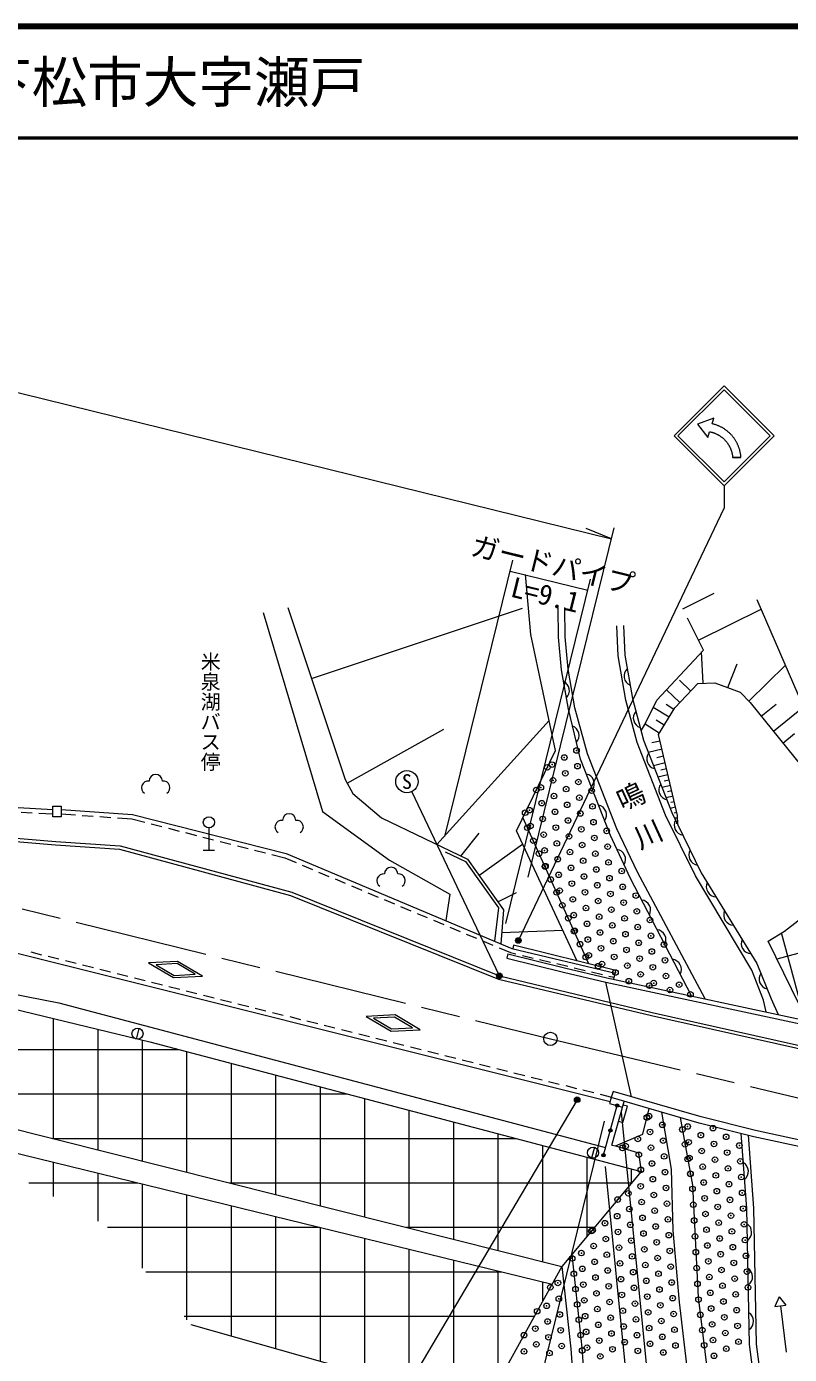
# Model space of a CAD drawing. Units: millimetres, scale not verified. Extents: x 40000 to 680000, y 20000 to 380000.
# Drawn here: x 409566 to 478201, y 260566 to 380000 of the extents above; entities that cross this region are included whole.
import ezdxf
from ezdxf.enums import TextEntityAlignment as Align

# ---------------------------------------------------------------- set-up
doc = ezdxf.new("R2010")
doc.units = ezdxf.units.MM
doc.header["$LTSCALE"] = 1000
doc.header["$PDMODE"] = 32
doc.header["$PDSIZE"] = 500
doc.linetypes.add('CHAIN', pattern=[18.5, 12, -1.5, 3.5, -1.5])
for name, color, linetype, lineweight in [('M-BGD', 7, 'Continuous', 13), ('M-BMK', 2, 'CHAIN', 13), ('M-BMK-SRVR', 3, 'Continuous', 13), ('M-STR-HTXT', 7, 'Continuous', 13), ('M-STR-STR1', 1, 'Continuous', 13), ('M-STR-STRC', 7, 'Continuous', 13), ('M-TTL', 2, 'Continuous', 140), ('M-TTL-LINE', 7, 'Continuous', 50)]:
    doc.layers.add(name, color=color, linetype=linetype, lineweight=lineweight)
doc.layers.add('M-BMK-HTXT', color=7, linetype='Continuous')
doc.layers.add('M-TTL-TXT', color=7, linetype='Continuous')
doc.styles.add('@ＭＳ ゴシック', font='')
doc.styles.add('ＭＳ ゴシック', font='')
doc.styles.get('@ＭＳ ゴシック').set_extended_font_data('@MS Gothic')
doc.styles.get('ＭＳ ゴシック').set_extended_font_data('MS Gothic')

msp = doc.modelspace()

# ---------------------------------------------------------------- hatches: boundary and pattern name
at = {"layer": 'M-BGD'}
for points in [[(462559, 282949, -1), (462859, 282949, -0.41421), (462709, 282799, -0.41421)], [(461940, 280718, -1), (462240, 280718, -0.41421), (462090, 280568, -0.41421)], [(461321, 278486, -1), (461621, 278486, -0.41421), (461471, 278336, -0.41421)]]:
    msp.add_hatch(color=256, dxfattribs=at).paths.add_polyline_path(points)
at = {"layer": 'M-STR-HTXT'}
for points in [[(454032, 297914, -1), (453593, 297675, -1)], [(452191, 294853, -1), (452019, 294383, -1)], [(459318, 283597, -1), (458879, 283358, -1)]]:
    msp.add_hatch(color=256, dxfattribs=at).paths.add_polyline_path(points)

# ---------------------------------------------------------------- linework, layer by layer
at = {"layer": 'M-BGD'}
for p, q in [((468618, 327636), (471437, 329030)), ((435197, 321375), (454172, 327696)), ((470012, 324817), (475650, 327605)), ((470443, 320930), (470294, 323747)), ((472664, 320542), (473485, 322695)), ((474553, 319317), (477839, 322548)), ((468351, 319209), (467146, 320354)), ((469323, 320231), (468300, 321203)), ((467806, 318585), (467098, 319021)), ((475659, 317974), (477014, 319067)), ((467370, 317877), (465948, 318752)), ((476752, 316620), (479460, 318805)), ((438407, 311953), (447103, 316807)), ((446468, 306435), (456589, 317589)), ((466494, 316455), (465209, 317246)), ((466932, 317166), (466221, 317603)), ((466562, 315737), (465828, 315564)), ((477607, 315559), (478668, 316415)), ((466735, 315002), (465502, 314712)), ((466880, 314385), (466264, 314241)), ((467025, 313769), (465968, 313521)), ((467149, 313240), (466621, 313116)), ((467274, 312712), (466367, 312499)), ((467502, 311738), (466735, 311558)), ((467388, 312225), (466935, 312119)), ((467731, 310765), (467102, 310617)), ((467617, 311252), (467233, 311161)), ((409073, 309347), (410072, 309293)), ((467960, 309792), (467470, 309676)), ((467846, 310278), (467531, 310204)), ((410671, 309260), (411917, 309193)), ((412667, 309192), (413958, 309098)), ((414556, 309054), (415553, 308982)), ((416152, 308938), (417149, 308865)), ((417747, 308822), (419038, 308727)), ((419038, 308727), (420196, 308433)), ((420777, 308286), (421747, 308040)), ((460153, 295692), (454210, 308856)), ((468075, 309305), (467829, 309247)), ((468141, 308812), (467858, 308809)), ((468147, 308312), (468005, 308311)), ((422328, 307892), (423298, 307646)), ((423879, 307499), (424848, 307253)), ((425430, 307105), (426399, 306859)), ((425969, 307928), (425969, 305928)), ((448647, 305381), (450284, 307446)), ((425469, 305928), (426469, 305928)), ((426981, 306711), (427950, 306465)), ((428532, 306318), (429501, 306072)), ((430082, 305924), (431052, 305678)), ((450259, 303655), (454194, 306473)), ((431633, 305530), (432791, 305236)), ((432791, 305236), (433817, 304806)), ((434370, 304573), (435292, 304186)), ((435846, 303954), (436768, 303567)), ((506626, 304044), (477070, 296125)), ((437321, 303335), (438243, 302948)), ((438796, 302715), (439718, 302328)), ((440271, 302096), (441194, 301709)), ((441747, 301477), (442669, 301090)), ((451968, 301268), (453632, 302100)), ((443222, 300857), (444144, 300470)), ((444697, 300238), (445619, 299851)), ((446173, 299619), (447095, 299231)), ((447648, 298999), (448570, 298612)), ((452310, 298508), (457822, 298713)), ((449123, 298380), (450045, 297993)), ((450598, 297761), (451520, 297373)), ((479401, 291378), (477499, 298475)), ((409954, 296764), (410924, 296522)), ((411506, 296377), (412477, 296134)), ((452074, 297141), (453100, 296710)), ((453100, 296710), (453587, 296594)), ((453372, 297372), (453301, 297074)), ((454171, 296455), (455144, 296223)), ((413059, 295989), (414029, 295746)), ((414611, 295601), (415581, 295359)), ((416163, 295213), (417133, 294971)), ((455727, 296084), (456700, 295853)), ((457284, 295714), (458257, 295482)), ((458840, 295343), (459813, 295111)), ((417716, 294825), (418686, 294583)), ((419268, 294438), (420238, 294195)), ((420820, 294050), (421790, 293807)), ((460397, 294972), (461370, 294741)), ((461953, 294602), (462441, 294485)), ((422372, 293662), (423343, 293420)), ((423925, 293274), (424895, 293032)), ((425477, 292886), (426447, 292644)), ((427029, 292499), (427999, 292256)), ((428582, 292111), (429552, 291868)), ((430134, 291723), (431104, 291481)), ((412000, 279974), (412000, 290791)), ((431686, 291335), (432656, 291093)), ((433238, 290947), (434209, 290705)), ((434791, 290560), (435761, 290317)), ((416000, 278969), (416000, 289824)), ((419678, 289896), (419421, 288930)), ((436343, 290172), (437313, 289929)), ((437895, 289784), (438865, 289542)), ((439448, 289396), (440418, 289154)), ((347793, 288000), (423299, 288000)), ((420000, 277964), (420000, 288856)), ((441000, 289008), (441970, 288766)), ((442552, 288621), (443522, 288378)), ((444104, 288233), (445075, 287990)), ((445657, 287845), (446627, 287603)), ((424000, 276959), (424000, 287815)), ((428000, 275954), (428000, 286758)), ((447209, 287457), (448179, 287215)), ((448761, 287069), (449732, 286827)), ((450314, 286682), (451284, 286439)), ((432000, 274949), (432000, 285702)), ((451866, 286294), (452836, 286051)), ((453418, 285906), (454388, 285664)), ((454971, 285518), (455941, 285276)), ((436000, 273944), (436000, 284645)), ((456523, 285130), (457493, 284888)), ((458075, 284743), (459045, 284500)), ((459627, 284355), (460598, 284112)), ((395978, 284000), (438442, 284000)), ((440000, 272939), (440000, 283588)), ((461180, 283967), (462186, 283715)), ((462232, 279380), (463328, 283328)), ((444000, 271934), (444000, 282532)), ((461471, 278486), (462709, 282949)), ((463219, 281441), (463621, 282887)), ((463621, 282887), (463235, 282994)), ((448000, 270929), (448000, 281475)), ((462834, 281548), (463219, 281441)), ((411898, 280000), (453585, 280000)), ((452000, 269924), (452000, 280419)), ((456000, 268919), (456000, 279362)), ((460000, 271214), (460000, 278306)), ((460661, 279197), (460405, 278230)), ((412000, 274761), (412000, 277847)), ((464000, 276003), (464000, 277249)), ((409759, 276000), (419560, 276000)), ((416000, 272549), (416000, 276870)), ((427818, 276000), (463998, 276000)), ((420000, 268338), (420000, 275892)), ((424000, 263690), (424000, 274915)), ((428000, 262212), (428000, 273938)), ((432000, 261074), (432000, 272960)), ((416848, 272000), (435929, 272000)), ((436000, 259937), (436000, 271983)), ((443738, 272000), (460657, 272000)), ((440000, 258799), (440000, 271005)), ((444000, 257662), (444000, 270028)), ((448000, 256524), (448000, 269050)), ((420291, 268000), (452297, 268000)), ((452000, 258080), (452000, 268073)), ((456000, 265355), (456000, 267095)), ((477282, 265733), (476885, 264878)), ((477282, 265733), (477877, 265001)), ((423733, 264000), (455255, 264000)), ((476885, 264878), (477877, 265001)), ((477381, 264939), (477899, 260771))]:
    msp.add_line(p, q, dxfattribs=at)
for points in [[(189212, 317992), (207833, 320645), (230611, 324112), (242139, 325641), (256548, 327692), (266860, 328977), (273263, 329556), (277814, 329756), (296508, 329717), (306683, 329425), (317156, 328598), (327982, 327073), (345496, 323753), (372697, 316959), (390958, 312427), (399003, 310432), (407253, 309847), (411917, 309593)], [(459114, 295949), (453632, 307675), (457165, 314892), (454936, 325327), (454450, 330707)], [(468148, 308217), (468139, 309030), (466421, 316337), (467894, 318728), (469964, 320905), (471499, 320986), (473760, 320124), (474680, 319189), (479943, 312664), (483830, 308713), (475286, 328446)], [(430853, 327311), (436186, 309395), (442207, 305014), (447643, 301973), (447274, 299590)], [(433073, 327750), (438231, 312267), (438921, 311032), (441509, 308833), (449222, 305103), (452489, 300541), (452223, 297512)], [(469376, 292818), (463900, 303387), (462110, 307247), (459411, 314104), (458312, 318598), (457685, 322131), (457434, 325080), (457387, 327725)], [(470618, 292551), (464532, 303943), (462670, 307847), (460045, 314589), (458898, 318731), (458280, 322209), (458034, 325111), (457987, 327736)], [(476103, 291373), (475858, 292429), (474804, 295117), (469736, 303601), (467061, 309074), (464505, 315615), (463482, 319421), (462802, 323394), (462673, 326092)], [(463272, 326121), (463400, 323460), (464069, 319550), (465076, 315803), (467611, 309315), (470264, 303887), (475263, 295743), (476566, 292548), (477196, 291138)], [(464848, 316652), (465196, 317220), (466272, 319413), (470455, 323920), (469034, 326782)], [(318146, 317484), (325889, 316165), (330746, 314915), (334147, 313791), (357884, 304238), (374108, 299655), (403648, 297928), (462075, 283331)], [(412667, 309593), (419102, 309124), (432918, 305617), (453224, 297092), (462538, 294873)], [(447241, 305783), (449055, 304906), (452035, 300746), (451651, 297752)], [(479793, 290580), (476279, 297734), (477752, 298629), (482935, 302645), (484998, 304330), (487379, 305539), (490172, 306395), (493780, 306695), (496780, 306457), (501811, 305578), (507825, 303662), (509906, 303143), (511903, 302731), (517553, 302071), (522544, 301729), (529008, 301851), (537308, 302799), (541204, 303547), (545329, 304781), (547035, 305726)], [(191970, 268580), (279290, 280008), (347176, 293662), (358419, 296227), (381619, 297550), (385459, 297209), (420671, 288694), (464853, 277024)], [(391315, 296338), (412477, 292198), (461665, 279185)], [(462398, 294317), (462592, 295087), (453372, 297372)], [(346988, 293624), (349293, 277527), (363909, 277320), (391761, 285060), (457722, 268486)], [(462171, 283663), (462020, 283141), (463186, 282817)], [(462232, 279380), (462545, 279331), (465001, 280375), (465565, 282680)], [(466696, 282352), (467566, 277243), (467699, 271712), (468270, 265269), (469117, 258109), (471934, 242705)], [(468381, 281864), (469465, 275777), (469991, 265714), (471014, 257416), (472428, 249393), (473741, 242432)], [(347219, 270333), (365366, 270486), (393346, 278862), (400792, 280586), (456844, 266889)], [(478342, 241258), (476313, 250041), (475352, 255745), (474619, 261458), (474353, 273683), (473864, 280427)], [(474477, 280274), (474953, 273712), (475218, 261503), (475946, 255833), (476901, 250158), (478927, 241393)], [(462545, 279331), (464628, 278710), (464853, 277024), (457722, 268486), (450719, 255751), (424388, 263239)], [(458611, 269550), (459535, 261155), (460100, 253264), (460157, 244081)], [(457722, 268486), (458539, 261064), (459100, 253225), (459153, 244749)]]:
    msp.add_lwpolyline(points, dxfattribs=at)
msp.add_lwpolyline([(411917, 309868), (412667, 309868), (412667, 308918), (411917, 308918)], close=True, dxfattribs=at)
for centre, radius in [((425969, 308428), 500), ((419550, 289413), 500), ((462709, 282949), 150), ((462090, 280718), 150), ((460533, 278714), 500), ((461471, 278486), 150)]:
    msp.add_circle(centre, radius, dxfattribs=at)
for centre, radius, start, end in [((464230, 321590), 903, 133.55962, 245.84956), ((457503, 320277), 903, 313.92158, 66.21153), ((465058, 317807), 903, 138.90485, 251.19479), ((458373, 316231), 903, 317.58897, 69.87892), ((466266, 314139), 903, 145.19539, 257.48534), ((420511, 311542), 600, 82.75408, 237.27971), ((421187, 312138), 600, 0, 180), ((421863, 311542), 600, 302.72029, 97.24592), ((459743, 311887), 903, 325.34533, 77.63528), ((467358, 311345), 903, 145.19539, 257.48534), ((460842, 309095), 903, 325.34533, 77.63528), ((432517, 308009), 600, 82.75408, 237.27971), ((433192, 308604), 600, 0, 180), ((433868, 308009), 600, 302.72029, 97.24592), ((468731, 308170), 903, 149.90353, 262.19348), ((462549, 305105), 903, 328.73102, 81.02097), ((470048, 305474), 903, 149.90353, 262.19348), ((441686, 303185), 600, 82.75408, 237.27971), ((442362, 303780), 600, 0, 180), ((443038, 303185), 600, 302.72029, 97.24592), ((471623, 302635), 903, 155.39741, 267.68736), ((464811, 300535), 903, 331.24398, 83.53392), ((473192, 300078), 903, 155.39741, 267.68736), ((466191, 297871), 903, 331.24398, 83.53392), ((474762, 297521), 903, 155.39741, 267.68736), ((467571, 295207), 903, 331.24398, 83.53392), ((476381, 294336), 903, 146.04655, 258.3365), ((473607, 277019), 903, 308.00039, 60.29033), ((473896, 271559), 903, 305.1021, 57.39205), ((473983, 267560), 903, 305.1021, 57.39205), ((474070, 263561), 903, 305.1021, 57.39205)]:
    msp.add_arc(centre, radius, start, end, dxfattribs=at)
for p in [(457946, 314255), (459045, 314890), (456423, 313376), (456846, 313620), (458031, 312838), (459131, 313473), (455831, 311568), (456931, 312203), (459216, 312055), (455422, 311332), (457016, 310785), (458116, 311420), (459301, 310638), (460401, 311273), (454422, 309287), (454816, 309515), (455916, 310150), (457101, 309368), (458201, 310003), (459386, 309221), (460486, 309856), (454625, 307938), (454901, 308098), (456001, 308733), (457186, 307951), (458286, 308586), (460571, 308438), (455150, 306775), (456086, 307316), (458371, 307168), (459471, 307803), (460656, 307021), (461756, 307656), (455675, 305612), (456171, 305898), (457271, 306533), (458456, 305751), (459556, 306386), (460741, 305604), (461841, 306239), (456200, 304448), (456256, 304481), (457356, 305116), (458541, 304334), (459641, 304969), (461926, 304821), (456725, 303285), (457441, 303699), (459726, 303551), (460826, 304186), (462011, 303404), (463111, 304039), (457250, 302122), (457526, 302281), (458626, 302916), (459811, 302134), (460911, 302769), (462096, 301986), (463196, 302621), (457776, 300959), (458711, 301499), (460996, 301351), (463281, 301204), (464381, 301839), (458301, 299795), (458796, 300081), (459896, 300716), (461081, 299934), (462181, 300569), (463366, 299787), (464466, 300422), (465651, 299639), (458826, 298632), (458881, 298664), (459981, 299299), (461166, 298517), (462266, 299152), (463451, 298369), (464551, 299004), (459351, 297469), (460066, 297882), (462351, 297734), (464636, 297587), (465736, 298222), (466921, 297440), (459876, 296305), (460151, 296464), (461251, 297099), (462436, 296317), (463536, 296952), (464721, 296170), (465821, 296805), (467006, 296022), (460993, 295484), (461336, 295682), (462549, 294916), (463621, 295535), (464806, 294752), (465906, 295387), (463749, 294142), (465600, 293744), (465991, 293970), (467091, 294605), (468276, 293823), (467452, 293347), (469303, 292949), (465369, 281879), (465572, 281996), (465657, 280579), (466757, 281214), (468571, 280795), (469041, 281066), (471326, 280919), (463457, 279309), (464557, 279944), (466842, 279796), (468808, 279465), (469126, 279649), (470226, 280284), (471411, 279502), (472511, 280137), (473696, 279354), (463171, 279144), (464652, 278532), (465742, 279161), (466927, 278379), (469045, 278136), (469212, 278232), (470311, 278867), (471496, 278084), (472596, 278719), (464833, 277170), (465827, 277744), (467012, 276962), (470396, 277449), (472681, 277302), (473781, 277937), (464812, 275692), (465912, 276327), (469282, 276806), (469297, 276814), (470482, 276032), (471581, 276667), (472766, 275885), (473866, 276520), (462742, 274497), (463712, 275057), (465997, 274909), (467097, 275544), (469482, 275455), (470567, 274615), (471666, 275250), (472851, 274467), (473951, 275102), (463797, 273639), (464897, 274274), (466082, 273492), (467182, 274127), (469556, 274031), (471752, 273832), (474036, 273685), (461598, 272369), (462698, 273004), (463882, 272222), (464982, 272857), (466167, 272075), (467267, 272710), (469631, 272608), (470652, 273197), (471837, 272415), (472936, 273050), (474121, 272268), (460376, 271664), (460498, 271734), (461683, 270952), (462783, 271587), (465067, 271440), (467352, 271292), (469705, 271184), (470737, 271780), (471922, 270998), (473022, 271633), (459483, 269682), (460583, 270317), (462868, 270170), (463968, 270805), (465152, 270022), (466252, 270657), (467437, 269875), (469779, 269761), (470822, 270363), (473107, 270215), (474206, 270850), (458649, 269201), (460668, 268900), (461768, 269535), (462953, 268752), (464053, 269387), (465238, 268605), (466337, 269240), (470907, 268945), (472007, 269580), (473192, 268798), (474292, 269433), (458801, 267822), (459568, 268265), (460753, 267482), (461853, 268117), (463038, 267335), (464138, 267970), (466422, 267823), (467522, 268458), (469854, 268337), (470992, 267528), (472092, 268163), (473277, 267381), (474377, 268016), (456685, 266600), (457368, 266995), (458953, 266443), (459653, 266847), (461938, 266700), (464223, 266553), (465323, 267188), (466508, 266405), (467607, 267040), (469928, 266914), (471077, 266111), (472177, 266746), (474462, 266598), (456354, 264942), (457453, 265577), (459105, 265064), (459738, 265430), (460838, 266065), (462023, 265283), (463123, 265918), (464308, 265135), (465408, 265770), (466593, 264988), (467692, 265623), (470017, 265499), (472262, 265328), (473362, 265963), (455503, 264451), (457539, 264160), (459823, 264013), (460923, 264648), (462108, 263865), (463208, 264500), (464393, 263718), (465493, 264353), (467778, 264206), (470186, 264130), (471162, 264693), (472347, 263911), (473447, 264546), (455339, 262890), (456439, 263525), (457624, 262743), (459257, 263685), (459908, 262595), (461008, 263230), (463293, 263083), (465578, 262936), (466678, 263571), (467863, 262788), (470355, 262761), (471247, 263276), (473532, 263129), (454322, 262303), (455424, 261473), (456524, 262108), (457709, 261325), (459409, 262307), (461093, 261813), (462193, 262448), (463378, 261666), (464478, 262301), (465663, 261518), (466763, 262153), (467948, 261371), (470524, 261392), (471332, 261859), (472432, 262494), (473617, 261711), (454324, 260838), (456609, 260690), (459552, 260923), (459993, 261178), (461178, 260396), (462278, 261031), (464563, 260883), (466848, 260736), (471417, 260441), (472517, 261076)]:
    msp.add_point(p, dxfattribs=at)
at = {"layer": 'M-BMK'}
for p, q in [((360144, 312708), (456694, 288948)), ((456694, 288948), (482804, 282738))]:
    msp.add_line(p, q, dxfattribs=at)
at = {"layer": 'M-BMK-SRVR'}
msp.add_circle((456694, 288948), 600, dxfattribs=at)
at = {"layer": 'M-STR-HTXT'}
for p, q in [((345789, 362584), (462187, 333939)), ((453813, 297794), (472319, 336693)), ((454697, 303501), (462426, 334910)), ((462187, 333939), (459908, 334852)), ((447204, 307155), (453319, 332002)), ((453080, 331031), (460058, 329314)), ((452678, 299326), (460297, 330285)), ((452105, 294618), (444213, 311187)), ((459099, 283477), (440198, 251528)), ((463062, 282368), (468167, 231242)), ((461535, 281559), (449591, 233026)), ((461609, 277458), (466244, 231050))]:
    msp.add_line(p, q, dxfattribs=at)
for centre in [(453813, 297794), (452105, 294618), (459099, 283477)]:
    msp.add_circle(centre, 250, dxfattribs=at)
at = {"layer": 'M-STR-STR1'}
for p, q in [((452878, 296598), (452782, 296210)), ((463997, 283748), (461685, 294061)), ((462335, 284230), (462171, 283663))]:
    msp.add_line(p, q, dxfattribs=at)
for points in [[(452782, 296210), (457873, 294942), (461685, 294061), (481270, 289854), (487051, 288669), (493172, 287232), (495818, 286618)], [(452878, 296598), (457967, 295331), (461772, 294451), (481353, 290245), (487137, 289059), (493262, 287621), (495908, 287008)], [(499979, 275645), (492046, 276846), (487222, 277658), (479870, 279079), (474997, 280144), (470091, 281369), (462171, 283663)], [(500067, 276229), (492139, 277429), (487327, 278239), (479989, 279658), (475132, 280719), (470244, 281939), (462335, 284230)]]:
    msp.add_lwpolyline(points, dxfattribs=at)
at = {"layer": 'M-STR-STRC'}
for p, q in [((467819, 343193), (472319, 347693)), ((476819, 343192), (472319, 347693)), ((468172, 343193), (472319, 347339)), ((476466, 343192), (472319, 347339)), ((471412, 344790), (469942, 344226)), ((469942, 344226), (470854, 343042)), ((471246, 344271), (471412, 344790)), ((471246, 344271), (471412, 344790)), ((471246, 344271), (471412, 344790)), ((467819, 343193), (472319, 338692)), ((468172, 343193), (472319, 339046)), ((470854, 343042), (471020, 343561)), ((472319, 339046), (476466, 343192)), ((472319, 338692), (476819, 343192)), ((473839, 341239), (473096, 341238)), ((472319, 338692), (472319, 336693))]:
    msp.add_line(p, q, dxfattribs=at)
for points in [[(471412, 344790), (469942, 344226), (470854, 343042), (471020, 343561)], [(471412, 344790), (469942, 344226), (470854, 343042), (471020, 343561)], [(471246, 344271), (471412, 344790), (469942, 344226), (470854, 343042), (471020, 343561)], [(471020, 343561), (471020, 343561), (471024, 343560), (471068, 343551), (471112, 343541), (471156, 343530), (471199, 343519), (471243, 343506), (471286, 343493), (471329, 343480), (471372, 343465), (471414, 343450), (471456, 343434), (471498, 343417), (471540, 343400), (471581, 343382), (471622, 343363), (471663, 343343), (471703, 343323), (471743, 343302), (471783, 343280), (471822, 343258), (471861, 343234), (471899, 343211), (471937, 343186), (471975, 343161), (472012, 343136), (472048, 343109), (472084, 343082), (472120, 343054), (472155, 343026), (472190, 342997), (472224, 342968), (472258, 342938), (472291, 342907), (472323, 342876), (472356, 342844), (472387, 342812), (472418, 342779), (472448, 342746), (472478, 342712), (472507, 342677), (472536, 342642), (472564, 342607), (472591, 342571), (472618, 342535), (472644, 342498), (472669, 342460), (472694, 342423), (472718, 342384), (472741, 342346), (472764, 342307), (472786, 342268), (472807, 342228), (472828, 342188), (472848, 342147), (472867, 342106), (472886, 342065), (472904, 342024), (472921, 341982), (472937, 341940), (472953, 341898), (472967, 341855), (472982, 341812), (472995, 341769), (473008, 341726), (473019, 341682), (473031, 341638), (473041, 341594), (473050, 341550), (473059, 341506), (473067, 341462), (473075, 341417), (473081, 341372), (473087, 341328), (473092, 341283), (473096, 341238), (473096, 341238), (473839, 341239), (473839, 341239), (473835, 341297), (473829, 341355), (473823, 341413), (473816, 341470), (473808, 341528), (473798, 341585), (473788, 341642), (473777, 341699), (473764, 341756), (473751, 341812), (473737, 341869), (473722, 341925), (473706, 341981), (473688, 342036), (473670, 342091), (473651, 342146), (473631, 342200), (473610, 342255), (473588, 342308), (473565, 342362), (473541, 342415), (473517, 342467), (473491, 342519), (473465, 342571), (473437, 342622), (473409, 342673), (473380, 342723), (473349, 342773), (473319, 342822), (473287, 342870), (473254, 342918), (473221, 342966), (473186, 343013), (473151, 343059), (473115, 343105), (473079, 343150), (473041, 343194), (473003, 343238), (472964, 343281), (472924, 343323), (472884, 343365), (472842, 343406), (472801, 343446), (472758, 343485), (472715, 343524), (472671, 343562), (472626, 343599), (472581, 343635), (472535, 343671), (472488, 343706), (472441, 343740), (472394, 343773), (472345, 343805), (472297, 343837), (472247, 343867), (472197, 343897), (472147, 343926), (472096, 343954), (472045, 343981), (471993, 344007), (471941, 344032), (471888, 344057), (471835, 344080), (471781, 344102), (471727, 344124), (471673, 344145), (471618, 344164), (471563, 344183), (471508, 344201), (471453, 344218), (471397, 344233), (471341, 344248), (471284, 344262), (471246, 344271)], [(396902, 308280), (399112, 307708), (407221, 307120), (412199, 306699), (417983, 306306), (433421, 302140), (452105, 294618), (465863, 291335), (493823, 285070)], [(396826, 307990), (399063, 307410), (407198, 306821), (412176, 306400), (417933, 306009), (433326, 301855), (452014, 294331), (465795, 291043), (493757, 284777)]]:
    msp.add_lwpolyline(points, dxfattribs=at)
for points in [[(422797, 294458), (425404, 294589), (423156, 295915), (420549, 295784)], [(422845, 294652), (424728, 294755), (423108, 295720), (421225, 295617)], [(442361, 289643), (444968, 289774), (442720, 291100), (440113, 290969)], [(442409, 289838), (444292, 289941), (442672, 290906), (440789, 290803)]]:
    msp.add_lwpolyline(points, close=True, dxfattribs=at)
msp.add_circle((443783, 312090), 1000, dxfattribs=at)
at = {"layer": 'M-TTL'}
msp.add_line((680000, 380000), (40000, 380000), dxfattribs=at)
at = {"layer": 'M-TTL-LINE'}
msp.add_line((40000, 370000), (680000, 370000), dxfattribs=at)

# ---------------------------------------------------------------- texts
at = {"layer": 'M-BMK-HTXT', "style": '@ＭＳ ゴシック'}
for s, height, rotation, p in [('米泉湖バス停', 1320, 270, (426107, 323784)), ('鳴 川', 1833, 294.56, (463371, 311912))]:
    msp.add_text(s, height=height, rotation=rotation, dxfattribs=at).set_placement(p, align=Align.MIDDLE_LEFT)
at = {"layer": 'M-STR-HTXT', "style": 'ＭＳ ゴシック'}
msp.add_text('ガードパイプ', height=1833, rotation=346.175, dxfattribs=at).set_placement((456569, 330173), align=Align.BOTTOM_CENTER)
msp.add_text('L=9.1', height=1833, rotation=346.175, dxfattribs=at).set_placement((456473, 329784), align=Align.TOP_CENTER)
at = {"layer": 'M-STR-STRC', "style": 'ＭＳ ゴシック'}
msp.add_text('S', height=1320, dxfattribs=at).set_placement((443783, 312090), align=Align.MIDDLE_CENTER)
at = {"layer": 'M-TTL-TXT', "style": 'ＭＳ ゴシック'}
msp.add_text('下松市大字瀬戸', height=3666, dxfattribs=at).set_placement((405024, 375000), align=Align.MIDDLE_LEFT)

doc.saveas('drawing.dxf')
